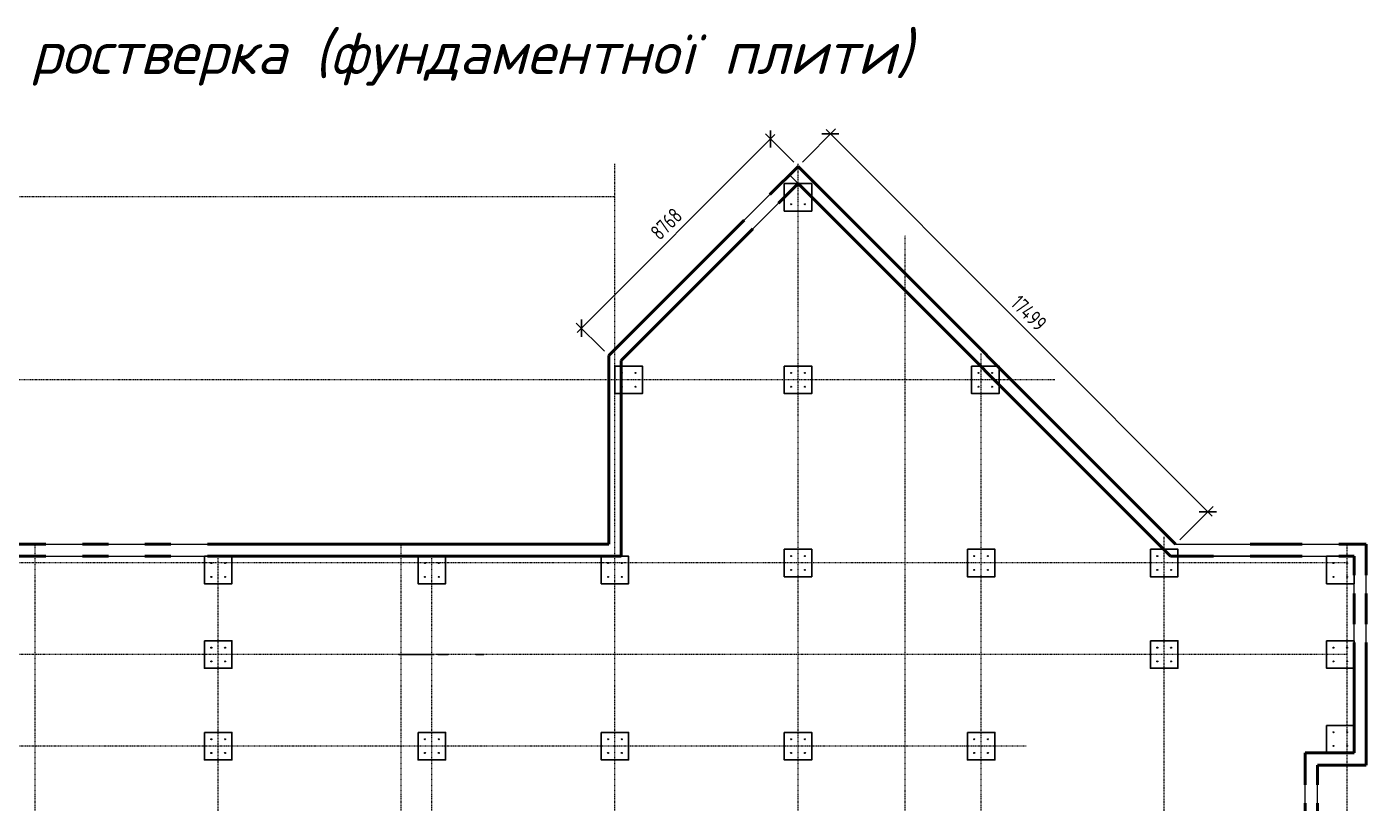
# Model space of a CAD drawing. Header units: millimetres. Extents: x 217525 to 325743, y -20439 to 118252.
# Drawn here: x 221146.9 to 221366.4, y -20283.4 to -20156.2 of the extents above; entities that cross this region are included whole.
import ezdxf

# ---------------------------------------------------------------- set-up
doc = ezdxf.new("R2010")
doc.units = ezdxf.units.MM
doc.linetypes.add('DASHDOT', pattern=[1, 0.5, -0.25, 0, -0.25])
doc.linetypes.add('K5LT_THIN_INCLUDED_TO_HATCHING', pattern=[0])
for name, color, linetype, lineweight in [('tonkie', 7, 'Continuous', 15), ('Внутрішні стіниі', 24, 'Continuous', 30), ('ВІСЬ', 197, 'DASHDOT', 15), ('Зовнішня стіна', 32, 'Continuous', 50), ('Колони', 20, 'Continuous', 50), ('Тонкая', 250, 'Continuous', 18)]:
    doc.layers.add(name, color=color, linetype=linetype, lineweight=lineweight)
doc.styles.add('РОЗМІР', font='isocpeur.ttf', dxfattribs={"width": 0.75})
doc.styles.add('Стиль1', font='isocpeui.ttf', dxfattribs={"height": 2.5})
doc.dimstyles.new('200', dxfattribs={"dimscale": 100, "dimtxt": 2.5, "dimasz": 2, "dimexe": 1.2, "dimexo": 1, "dimgap": 1, "dimtad": 1, "dimdec": 0, "dimlfac": 2, "dimzin": 0, "dimdsep": 46, "dimtxsty": 'РОЗМІР', "dimblk": 'OBLIQUE', "dimcen": 0.7, "dimdle": 1, "dimadec": 0, "dimazin": 0, "dimtfac": 1, "dimtdec": 0, "dimtix": 1, "dimtofl": 0, "dimtmove": 1, "dimatfit": 3, "dimfxl": 0.18, "dimtolj": 1, "dimtzin": 0, "dimarcsym": 0})

# ---------------------------------------------------------------- blocks, each defined once
blk = doc.blocks.new('_Oblique')
at = {"color": 0, "linetype": 'ByBlock', "lineweight": -2}
blk.add_line((-0.5, -0.5), (0.5, 0.5), dxfattribs=at)
blk = doc.blocks.new('*D1146')
at = {"layer": 'Defpoints', "color": 0, "ltscale": 10, "transparency": 16777216}
for p in [(25199, 23556), (25647, 23108), (22547, 20008)]:
    blk.add_point(p, dxfattribs=at)
at = {"layer": 'tonkie', "color": 0, "lineweight": -2, "ltscale": 10, "transparency": 16777216}
for p, q in [((22028, 20385), (25270, 23627)), ((25577, 23178), (25114, 23641)), ((22477, 20078), (22014, 20541))]:
    blk.add_line(p, q, dxfattribs=at)
at = {"layer": 'tonkie', "color": 0, "lineweight": -2, "ltscale": 10, "transparency": 16777216, "xscale": 200, "yscale": 200, "zscale": 200}
for p, rotation in [((25199, 23556), 44.99994123847678), ((22099, 20456), 224.9999412384768)]:
    blk.add_blockref('_Oblique', p, dxfattribs=dict(at, rotation=rotation))
at = {"layer": 'tonkie', "color": 0, "lineweight": 18, "ltscale": 10, "transparency": 16777216, "insert": (23490, 22165), "char_height": 250, "attachment_point": 5, "rotation": 44.9999, "style": 'РОЗМІР'}
blk.add_mtext('\\A1;8768', dxfattribs=at)
blk = doc.blocks.new('*D1108')
at = {"layer": 'Defpoints', "color": 0, "ltscale": 10, "transparency": 16777216}
for p in [(257894, 3047), (264611, -2610), (264081, -3140)]:
    blk.add_point(p, dxfattribs=at)
at = {"layer": 'tonkie', "color": 0, "lineweight": -2, "ltscale": 10, "transparency": 16777216}
for p, q in [((257965, 3118), (258509, 3662)), ((258353, 3648), (264682, -2681)), ((264152, -3069), (264696, -2525))]:
    blk.add_line(p, q, dxfattribs=at)
at = {"layer": 'tonkie', "color": 0, "lineweight": -2, "ltscale": 10, "transparency": 16777216, "xscale": 200, "yscale": 200, "zscale": 200}
for p, rotation in [((258424, 3577), 135.0000168373661), ((264611, -2610), 315.000016837366)]:
    blk.add_blockref('_Oblique', p, dxfattribs=dict(at, rotation=rotation))
at = {"layer": 'tonkie', "color": 0, "lineweight": 18, "ltscale": 10, "transparency": 16777216, "insert": (261677, 643), "char_height": 250, "attachment_point": 5, "rotation": 315, "style": 'РОЗМІР'}
blk.add_mtext('\\A1;17499', dxfattribs=at)
blk = doc.blocks.new('A$C6E5F5010')
at = {"layer": 'Тонкая'}
for points in [[(25543.18, 22712.19, 1), (25526.68, 22712.19, 1)], [(25751.68, 22712.19, -1), (25768.18, 22712.19, -1)], [(25543.18, 22487.19, -1), (25526.68, 22487.19, -1)], [(25751.68, 22487.19, 1), (25768.18, 22487.19, 1)], [(22768.18, 19723.05, 1), (22751.68, 19723.05, 1)], [(22976.68, 19723.05, -1), (22993.18, 19723.05, -1)], [(25543.18, 19723.05, 1), (25526.68, 19723.05, 1)], [(25751.68, 19723.05, -1), (25768.18, 19723.05, -1)], [(28611.76, 19723.05, 1), (28595.26, 19723.05, 1)], [(28820.26, 19723.05, -1), (28836.76, 19723.05, -1)], [(22768.18, 19498.05, -1), (22751.68, 19498.05, -1)], [(22976.68, 19498.05, 1), (22993.18, 19498.05, 1)], [(25543.18, 19498.05, -1), (25526.68, 19498.05, -1)], [(25751.68, 19498.05, 1), (25768.18, 19498.05, 1)], [(28611.76, 19498.05, -1), (28595.26, 19498.05, -1)], [(28820.26, 19498.05, 1), (28836.76, 19498.05, 1)], [(25543.18, 16723.05, 1), (25526.68, 16723.05, 1)], [(25751.68, 16723.05, -1), (25768.18, 16723.05, -1)], [(28543.18, 16723.05, 1), (28526.68, 16723.05, 1)], [(28751.68, 16723.05, -1), (28768.18, 16723.05, -1)], [(31543.18, 16723.05, 1), (31526.68, 16723.05, 1)], [(31751.68, 16723.05, -1), (31768.18, 16723.05, -1)], [(16043.18, 16608.05, 1), (16026.68, 16608.05, 1)], [(16251.68, 16608.05, -1), (16268.18, 16608.05, -1)], [(19543.18, 16608.05, 1), (19526.68, 16608.05, 1)], [(19751.68, 16608.05, -1), (19768.18, 16608.05, -1)], [(22543.18, 16608.05, 1), (22526.68, 16608.05, 1)], [(22751.68, 16608.05, -1), (22768.18, 16608.05, -1)], [(25543.18, 16498.05, -1), (25526.68, 16498.05, -1)], [(25751.68, 16498.05, 1), (25768.18, 16498.05, 1)], [(28543.18, 16498.05, -1), (28526.68, 16498.05, -1)], [(28751.68, 16498.05, 1), (28768.18, 16498.05, 1)], [(31543.18, 16498.05, -1), (31526.68, 16498.05, -1)], [(31751.68, 16498.05, 1), (31768.18, 16498.05, 1)], [(34428.18, 16608.05, 1), (34411.68, 16608.05, 1)], [(34636.68, 16608.05, -1), (34653.18, 16608.05, -1)], [(16043.18, 16383.05, -1), (16026.68, 16383.05, -1)], [(16251.68, 16383.05, 1), (16268.18, 16383.05, 1)], [(19543.18, 16383.05, -1), (19526.68, 16383.05, -1)], [(19751.68, 16383.05, 1), (19768.18, 16383.05, 1)], [(22543.18, 16383.05, -1), (22526.68, 16383.05, -1)], [(22751.68, 16383.05, 1), (22768.18, 16383.05, 1)], [(34428.18, 16383.05, -1), (34411.68, 16383.05, -1)], [(34636.68, 16383.05, 1), (34653.18, 16383.05, 1)], [(16043.18, 15223.05, 1), (16026.68, 15223.05, 1)], [(16251.68, 15223.05, -1), (16268.18, 15223.05, -1)], [(31543.18, 15223.05, 1), (31526.68, 15223.05, 1)], [(31751.68, 15223.05, -1), (31768.18, 15223.05, -1)], [(34428.18, 15223.05, 1), (34411.68, 15223.05, 1)], [(34636.68, 15223.05, -1), (34653.18, 15223.05, -1)], [(16043.18, 14998.05, -1), (16026.68, 14998.05, -1)], [(16251.68, 14998.05, 1), (16268.18, 14998.05, 1)], [(31543.18, 14998.05, -1), (31526.68, 14998.05, -1)], [(31751.68, 14998.05, 1), (31768.18, 14998.05, 1)], [(34428.18, 14998.05, -1), (34411.68, 14998.05, -1)], [(34636.68, 14998.05, 1), (34653.18, 14998.05, 1)], [(34428.18, 13838.05, 1), (34411.68, 13838.05, 1)], [(34636.68, 13838.05, -1), (34653.18, 13838.05, -1)], [(16043.18, 13723.05, 1), (16026.68, 13723.05, 1)], [(16251.68, 13723.05, -1), (16268.18, 13723.05, -1)], [(19543.18, 13723.05, 1), (19526.68, 13723.05, 1)], [(19751.68, 13723.05, -1), (19768.18, 13723.05, -1)], [(22543.18, 13723.05, 1), (22526.68, 13723.05, 1)], [(22751.68, 13723.05, -1), (22768.18, 13723.05, -1)], [(25543.18, 13723.05, 1), (25526.68, 13723.05, 1)], [(25751.68, 13723.05, -1), (25768.18, 13723.05, -1)], [(28543.18, 13723.05, 1), (28526.68, 13723.05, 1)], [(28751.68, 13723.05, -1), (28768.18, 13723.05, -1)], [(34428.18, 13613.05, -1), (34411.68, 13613.05, -1)], [(34636.68, 13613.05, 1), (34653.18, 13613.05, 1)], [(16043.18, 13498.05, -1), (16026.68, 13498.05, -1)], [(16251.68, 13498.05, 1), (16268.18, 13498.05, 1)], [(19543.18, 13498.05, -1), (19526.68, 13498.05, -1)], [(19751.68, 13498.05, 1), (19768.18, 13498.05, 1)], [(22543.18, 13498.05, -1), (22526.68, 13498.05, -1)], [(22751.68, 13498.05, 1), (22768.18, 13498.05, 1)], [(25543.18, 13498.05, -1), (25526.68, 13498.05, -1)], [(25751.68, 13498.05, 1), (25768.18, 13498.05, 1)], [(28543.18, 13498.05, -1), (28526.68, 13498.05, -1)], [(28751.68, 13498.05, 1), (28768.18, 13498.05, 1)]]:
    blk.add_hatch(color=7, dxfattribs=at).paths.add_polyline_path(points)
at = {"ltscale": 100}
blk.add_line((25647.43, 22824.69), (25506.01, 22966.11), dxfattribs=at)
at = {"color": 1, "ltscale": 100}
for points in [[(25422.43, 22824.69), (25872.43, 22824.69), (25872.43, 22374.69), (25422.43, 22374.69)], [(22647.43, 19835.55), (23097.43, 19835.55), (23097.43, 19385.55), (22647.43, 19385.55)], [(25422.43, 19835.55), (25872.43, 19835.55), (25872.43, 19385.55), (25422.43, 19385.55)], [(28491.01, 19835.55), (28941.01, 19835.55), (28941.01, 19385.55), (28491.01, 19385.55)], [(15922.43, 16720.55), (16372.43, 16720.55), (16372.43, 16270.55), (15922.43, 16270.55)], [(19422.43, 16720.55), (19872.43, 16720.55), (19872.43, 16270.55), (19422.43, 16270.55)], [(22422.43, 16720.55), (22872.43, 16720.55), (22872.43, 16270.55), (22422.43, 16270.55)], [(25422.43, 16835.55), (25872.43, 16835.55), (25872.43, 16385.55), (25422.43, 16385.55)], [(28422.43, 16835.55), (28872.43, 16835.55), (28872.43, 16385.55), (28422.43, 16385.55)], [(31422.43, 16835.55), (31872.43, 16835.55), (31872.43, 16385.55), (31422.43, 16385.55)], [(34307.43, 16720.55), (34757.43, 16720.55), (34757.43, 16270.55), (34307.43, 16270.55)], [(15922.43, 15335.55), (16372.43, 15335.55), (16372.43, 14885.55), (15922.43, 14885.55)], [(31422.43, 15335.55), (31872.43, 15335.55), (31872.43, 14885.55), (31422.43, 14885.55)], [(34307.43, 15335.55), (34757.43, 15335.55), (34757.43, 14885.55), (34307.43, 14885.55)], [(15922.43, 13835.55), (16372.43, 13835.55), (16372.43, 13385.55), (15922.43, 13385.55)], [(19422.43, 13835.55), (19872.43, 13835.55), (19872.43, 13385.55), (19422.43, 13385.55)], [(22422.43, 13835.55), (22872.43, 13835.55), (22872.43, 13385.55), (22422.43, 13385.55)], [(25422.43, 13835.55), (25872.43, 13835.55), (25872.43, 13385.55), (25422.43, 13385.55)], [(28422.43, 13835.55), (28872.43, 13835.55), (28872.43, 13385.55), (28422.43, 13385.55)], [(34307.43, 13950.55), (34757.43, 13950.55), (34757.43, 13500.55), (34307.43, 13500.55)]]:
    blk.add_lwpolyline(points, close=True, dxfattribs=at)
at = {"layer": 'tonkie', "color": 0, "linetype": 'K5LT_THIN_INCLUDED_TO_HATCHING'}
for p, q in [((24763.55, 22223.66), (25187.82, 22647.92)), ((24904.97, 22082.24), (25329.24, 22506.5)), ((13322.43, 16920.55), (13922.43, 16920.55)), ((14347.43, 16920.55), (14947.43, 16920.55)), ((15372.43, 16920.55), (15972.43, 16920.55)), ((31834.41, 16920.55), (34647.43, 16920.55)), ((33907.43, 16920.55), (34507.43, 16920.55)), ((13322.43, 16720.55), (13922.43, 16720.55)), ((14347.43, 16720.55), (14947.43, 16720.55)), ((15372.43, 16720.55), (15972.43, 16720.55)), ((32457.43, 16720.55), (33057.43, 16720.55)), ((33907.43, 16720.55), (34507.43, 16720.55)), ((34757.43, 16110.55), (34757.43, 16410.55)), ((34957.43, 16110.55), (34957.43, 16410.55)), ((34757.43, 15310.55), (34757.43, 15610.55)), ((34957.43, 15310.55), (34957.43, 15610.55)), ((33957.43, 12675.55), (33957.43, 12975.55)), ((34157.43, 12675.55), (34157.43, 12975.55))]:
    blk.add_line(p, q, dxfattribs=at)
at = {"layer": 'tonkie', "color": 0}
for p, q in [((28754.5, 19717.62), (28481.44, 19990.69)), ((32457.43, 16920.55), (33057.43, 16920.55)), ((33907.43, 16920.55), (34507.43, 16920.55)), ((33057.43, 16720.55), (32457.43, 16720.55)), ((33907.43, 16720.55), (34507.43, 16720.55)), ((34957.43, 13300.55), (34757.43, 13300.55))]:
    blk.add_line(p, q, dxfattribs=at)
at = {"layer": 'Внутрішні стіниі', "color": 0}
for p, q in [((19107.43, 15110.55), (19687.43, 15110.55)), ((19747.43, 15110.55), (19915.13, 15110.55)), ((20370.13, 15110.55), (20497.43, 15110.55))]:
    blk.add_line(p, q, dxfattribs=at)
at = {"layer": 'ВІСЬ', "color": 0, "ltscale": 10}
for p, q in [((22647.43, 1000), (22647.43, 23157.32)), ((25647.43, 1000), (25647.43, 23157.32)), ((22647.43, 22610.55), (1000, 22610.55)), ((27404.79, 1000.02), (27404.79, 21982.82)), ((28647.43, 1000), (28647.43, 20048.96)), ((29857.18, 19610.55), (1000, 19610.55)), ((13147.43, 1100), (13147.43, 16920.56)), ((19147.43, 1100), (19147.43, 16920.56)), ((19647.43, 1100), (19647.43, 16720.55)), ((34647.43, 16610.55), (1000, 16610.55)), ((34647.43, 15110.55), (1000, 15110.55)), ((29387.81, 13610.55), (1000, 13610.55))]:
    blk.add_line(p, q, dxfattribs=at)
at = {"layer": 'ВІСЬ', "color": 0, "ltscale": 40}
for p, q in [((31647.43, 1000), (31647.43, 17048.96)), ((34647.43, 1000), (34647.43, 16920.55)), ((16147.43, 1000), (16147.43, 16720.55))]:
    blk.add_line(p, q, dxfattribs=at)
at = {"layer": 'Зовнішня стіна', "color": 0}
for p, q in [((25187.81, 22647.92), (25647.43, 23107.53)), ((25647.43, 23107.53), (31834.41, 16920.55)), ((25647.43, 22824.69), (25329.24, 22506.5)), ((31751.57, 16720.55), (25647.43, 22824.69)), ((22547.43, 20007.54), (24763.55, 22223.66)), ((22747.43, 19924.7), (24904.97, 22082.24)), ((22547.43, 20007.54), (22547.43, 16920.55)), ((22747.43, 19924.7), (22747.43, 16720.55)), ((11997.53, 16920.55), (13322.43, 16920.55)), ((13922.43, 16920.55), (14347.43, 16920.55)), ((14947.43, 16920.55), (15372.43, 16920.55)), ((15972.43, 16920.55), (16417.43, 16920.55)), ((16417.43, 16920.55), (22547.43, 16920.55)), ((33057.43, 16920.55), (33907.43, 16920.55)), ((34507.43, 16920.55), (34957.43, 16920.55)), ((34957.43, 16920.55), (34957.43, 16410.55)), ((13322.43, 16720.55), (11147.43, 16720.55)), ((14347.43, 16720.55), (13922.43, 16720.55)), ((15372.43, 16720.55), (14947.43, 16720.55)), ((16417.43, 16720.55), (15972.43, 16720.55)), ((16417.43, 16720.55), (22747.43, 16720.55)), ((31751.57, 16720.55), (32457.43, 16720.55)), ((33907.43, 16720.55), (33057.43, 16720.55)), ((34757.43, 16720.55), (34507.43, 16720.55)), ((34757.43, 16410.55), (34757.43, 16720.55)), ((34757.43, 15610.55), (34757.43, 16110.55)), ((34957.43, 16110.55), (34957.43, 15610.55)), ((34757.43, 13500.55), (34757.43, 15310.55)), ((34957.43, 15310.55), (34957.43, 13300.55)), ((33957.43, 12975.55), (33957.43, 13500.55)), ((33957.43, 13500.55), (34757.43, 13500.55)), ((34957.43, 13500.55), (34957.43, 13300.55)), ((33957.43, 13275.69), (33957.43, 12981.43)), ((34157.43, 13300.55), (34157.43, 12975.55)), ((34957.43, 13300.55), (34157.43, 13300.55)), ((33957.43, 12075.55), (33957.43, 12675.55)), ((34157.43, 12675.55), (34157.43, 12075.55))]:
    blk.add_line(p, q, dxfattribs=at)
at = {"layer": 'Колони', "color": 0}
for p, q in [((22547.43, 19710.55), (22547.43, 19510.55)), ((22747.43, 19510.55), (22747.43, 19710.55))]:
    blk.add_line(p, q, dxfattribs=at)
at = {"layer": 'Тонкая', "color": 7}
for centre in [(25534.93, 22712.19), (25759.93, 22712.19), (25534.93, 22487.19), (25759.93, 22487.19), (22759.93, 19723.05), (22984.93, 19723.05), (25534.93, 19723.05), (25759.93, 19723.05), (28603.51, 19723.05), (28828.51, 19723.05), (22759.93, 19498.05), (22984.93, 19498.05), (25534.93, 19498.05), (25759.93, 19498.05), (28603.51, 19498.05), (28828.51, 19498.05), (25534.93, 16723.05), (25759.93, 16723.05), (28534.93, 16723.05), (28759.93, 16723.05), (31534.93, 16723.05), (31759.93, 16723.05), (16034.93, 16608.05), (16259.93, 16608.05), (19534.93, 16608.05), (19759.93, 16608.05), (22534.93, 16608.05), (22759.93, 16608.05), (25534.93, 16498.05), (25759.93, 16498.05), (28534.93, 16498.05), (28759.93, 16498.05), (31534.93, 16498.05), (31759.93, 16498.05), (34419.93, 16608.05), (34644.93, 16608.05), (16034.93, 16383.05), (16259.93, 16383.05), (19534.93, 16383.05), (19759.93, 16383.05), (22534.93, 16383.05), (22759.93, 16383.05), (34419.93, 16383.05), (34644.93, 16383.05), (16034.93, 15223.05), (16259.93, 15223.05), (31534.93, 15223.05), (31759.93, 15223.05), (34419.93, 15223.05), (34644.93, 15223.05), (16034.93, 14998.05), (16259.93, 14998.05), (31534.93, 14998.05), (31759.93, 14998.05), (34419.93, 14998.05), (34644.93, 14998.05), (34419.93, 13838.05), (34644.93, 13838.05), (16034.93, 13723.05), (16259.93, 13723.05), (19534.93, 13723.05), (19759.93, 13723.05), (22534.93, 13723.05), (22759.93, 13723.05), (25534.93, 13723.05), (25759.93, 13723.05), (28534.93, 13723.05), (28759.93, 13723.05), (34419.93, 13613.05), (34644.93, 13613.05), (16034.93, 13498.05), (16259.93, 13498.05), (19534.93, 13498.05), (19759.93, 13498.05), (22534.93, 13498.05), (22759.93, 13498.05), (25534.93, 13498.05), (25759.93, 13498.05), (28534.93, 13498.05), (28759.93, 13498.05)]:
    blk.add_circle(centre, 8.25, dxfattribs=at)
at = {"layer": 'tonkie', "color": 0, "lineweight": 18, "ltscale": 10}
dim = blk.add_aligned_dim(p1=(25647.43, 23107.53), p2=(31834.41, 16920.55), distance=749.71, dimstyle='200', dxfattribs=at)
dim.commit()
dim.dimension.update_dxf_attribs({"geometry": '*D1108', "text_midpoint": (29430.15, 20703.27), "insert": (-232246.55, 20060.73)})
dim = blk.add_aligned_dim(p1=(22547.43, 20007.54), p2=(25647.43, 23107.53), distance=634.31, dimstyle='200', dxfattribs=at)
dim.commit()
dim.dimension.update_dxf_attribs({"geometry": '*D1146', "text_midpoint": (23489.81, 22165.16)})

msp = doc.modelspace()

# ---------------------------------------------------------------- block references
at = {"ltscale": 100, "xscale": 0.01, "yscale": 0.01, "zscale": 0.01}
msp.add_blockref('A$C6E5F5010', (221016.7758, -20410.1566), dxfattribs=at)

# ---------------------------------------------------------------- texts
at = {"layer": 'Тонкая', "color": 7, "style": 'Стиль1'}
msp.add_text('План монолітного ростверка (фундаментної плити)', height=7, dxfattribs=at).set_placement((221064.9116, -20163.9532))

doc.saveas('drawing.dxf')
